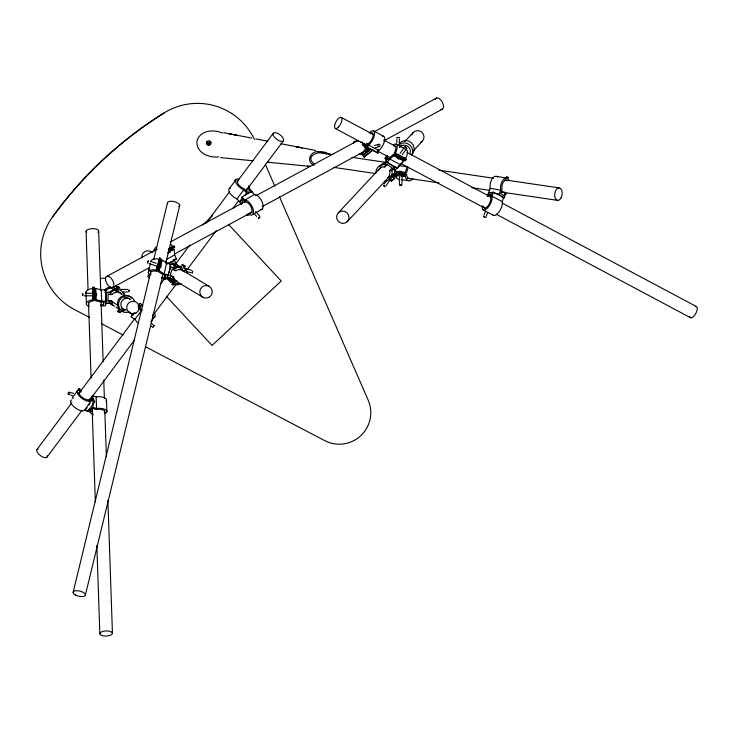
<?xml version="1.0" encoding="UTF-8"?>
<svg xmlns="http://www.w3.org/2000/svg" width="734" height="734" viewBox="0 0 734 734"><rect width="100%" height="100%" fill="white"/><g stroke="black" fill="none" stroke-linecap="round" stroke-linejoin="round"><path stroke-width="1.1" d="M396.819 142.974L396.846 138.928M399.369 138.919L399.324 143.047M399.406 183.619L399.47 176.848M401.92 183.665L401.966 176.811M393.488 174.931L403.636 176.426L403.654 175.187L406.544 174.49L406.618 175.288A6.101 3.587 -81.6 0 0 410.205 178.463M114.697 306.142A8.386 8.349 -60.3 0 1 110.476 303.261L106.008 303.243L106.109 292.857L105.274 292.38L105.714 289.866L101.255 289.838L95.64 288.416L95.64 293.967M113.027 302.665A6.101 6.074 -60.3 0 1 111.807 301.169L108.036 301.151L108.091 294.527L112.155 294.554L113.476 293.215L116.44 292.123L116.458 289.847L115.357 289.224L113.669 289.435L109.467 292.251L105.008 292.233M122.11 294.673A6.101 6.074 -60.3 0 0 119.101 292.352L117.174 291.572L117.183 290.664M117.192 289.279L117.22 286.755L118.468 286.765L119.569 287.398L119.89 290.205A8.386 8.349 -60.3 0 1 125.064 295.609M118.275 292.205L118.312 287.389L117.22 286.755M210.181 142.313A1.284 1.028 -66.8 0 0 209.777 142.313L208.814 143.809L209.016 142.552L208.851 143.818L209.823 144.809M206.593 142.699L206.795 144.249L207.924 145.304A2.679 2.184 85.5 0 0 208.392 145.415A2.716 2.22 87.8 0 0 208.676 145.424C210.713 145.249 211.493 142.176 209.768 141.056A2.771 2.257 -68 0 0 209.08 140.8L208.97 140.79A2.688 2.202 -68.6 0 0 208.19 140.873L207.061 141.671L206.364 143.846L206.795 141.414M96.402 294.178L96.503 293.325L96.549 295.701M115.064 290.132L115.174 289.407L115.266 290.269M210.63 143.736L210.575 144.387L211.016 141.992M408.012 168.141L406.517 172.692L405.15 173.022L395.002 171.527L395.149 169.829M405.15 173.022L407.031 166.802L399.14 165.636M165.967 260.955L167.315 264.011L176.435 258.964L174.637 254.9L174.013 249.138L169.068 251.478M92.741 287.269L92.97 299.811L92.741 287.269L93.998 287.278L94.447 298.554L94.062 300.757L93.218 300.821A6.101 2.78 -2.3 0 0 88.878 304.427M93.998 287.278L93.796 293.985M100.668 304.904L103.503 304.922L104.026 301.894L99.971 301.876L95.906 300.738L95.64 288.416M105.714 289.866L106.164 301.151L105.338 305.894L100.87 305.876M179.775 267.497L179.867 266.635L179.307 267.736M148.296 272.653L150.332 263.901M159.663 258.01L156.388 270.075L159.663 258.01L160.847 258.386L158.305 269.332L157.021 271.296L156.195 271.103A6.101 2.826 13.1 0 0 151.039 274.222M157.021 271.296L158.287 265.818M159.92 260.506L157.636 270.36L156.039 269.993A8.386 3.89 13.1 0 0 149.048 271.039A8.386 3.89 13.1 0 0 149.984 275.278M161.535 277.158L164.214 278.012L165.985 275.314L162.15 274.094L158.773 271.819L160.04 266.341M160.296 265.249L161.92 259.946L166.646 262.946L170.866 264.286L168.325 275.232L165.545 279.471L161.324 278.131M158.773 271.819L161.92 259.946M168.325 275.232L164.104 273.892L166.646 262.946M164.214 278.012L164.976 274.727M165.545 279.471L166.012 277.461M73.125 592.43L150.993 270.837M153.69 259.708L167.435 202.96M85.438 594.861L163.04 274.388M165.728 263.258L179.747 205.392M236.32 179.711C236.164 177.931 233.017 182.096 235.431 180.711M166.324 277.947L170.848 282.452L172.499 279.59M175.169 282.489L173.132 285.214L172.077 284.544L172.683 282.351L173.398 282.728M192.372 271.883L192.152 273.186L192.703 271.057M261.038 209.612A8.386 4.083 60.2 0 0 262.038 201.703A8.386 4.083 60.2 0 0 254.469 194.528L251.661 191.427L242.055 196.941L240.165 202.933L241.569 204.483M244.697 195.418L246.569 192.914L251.432 192.161L251.661 191.427M246.817 214.576L247.606 215.447L248.11 213.86M181.326 283.673A8.386 8.285 -59.1 0 1 171.673 278.516L167.453 277.177L170.646 267.295L170.233 267.038M181.408 267.075L182.188 264.671L183.372 265.047L185.041 266.047L184.5 268.827A8.386 8.285 -59.1 0 1 187.399 272.92M177.233 281.214A6.101 6.028 -59.1 0 1 173.573 276.911L169.994 275.773L172.031 269.479L175.876 270.69L177.527 269.809L180.656 269.644L181.353 267.479L178.023 266.185L173.196 267.626L170.031 266.625M182.188 264.671L183.858 265.671L182.371 270.259L183.115 270.644A6.101 6.028 -59.1 0 1 184.417 271.975M382.497 136.24A8.386 3.431 -62 0 1 384.46 141.332A8.386 3.431 -62 0 1 378.882 150.36L377.872 152.92L362.412 144.653L362.954 143.047L367.954 150.498L370.064 148.727M369.184 144.635L367.486 143.726L366.807 145.763L366 145.827L364.706 143.956L362.412 144.653M377.872 152.92L367.009 147.672L368.918 143.121A6.101 2.496 -62 0 0 373.193 135.487A6.101 2.496 -62 0 0 370.119 133.643M369.294 132.854A8.386 3.431 -62 0 1 374.588 133.79A8.386 3.431 -62 0 1 368.67 144.919L367.009 147.672M377.221 153.112L378.386 149.635M487.266 196.07L488.404 193.051L493.468 192.152L503.68 197.593L502.175 201.621A8.386 3.431 -62 0 1 498.982 211.942A8.386 3.431 -62 0 1 492.734 214.539M489.284 192.895L488.697 192.372L490.211 188.344A8.386 4.597 -80.4 0 1 492.129 178.821A8.386 4.597 -80.4 0 1 497.624 177.041M487.844 196.547L488.532 194.721L491.762 194.143L490.486 197.547A6.101 2.496 -62 0 1 488.046 205.814A6.101 2.496 -62 0 1 483.596 206.245M483.945 215.356L485.348 211.612M482.412 205.703A8.386 3.431 -62 0 0 487.266 208.273A8.386 3.431 -62 0 0 491.954 196.18L493.468 192.152M486.293 216.273L487.688 212.53M506.781 193.492L505.396 194.418L503.882 198.446L499.166 194.134L500.671 190.106A8.386 4.597 -80.4 0 1 503.212 179.738A8.386 4.597 -80.4 0 1 509.102 180.215M363.981 151.424L363.073 152.755L364.33 154.617L365.66 152.874L365.66 151.195L367.339 149.782M137.744 322.978L134.863 319.345L131.166 316.859L132.285 314.336M142.726 305.161L139.946 303.298L138.203 307.234M142.745 306.427L141.185 305.372L139.836 308.408L142.359 310.106M378.423 170.701A6.101 5.89 54.3 0 1 384.414 166.976L386.497 163.957L391.855 167.82L389.607 171.077L389.974 172.967L389.231 175.912L391.075 177.243L392.213 173.215L391.837 170.765L394.975 166.701M160.792 267.185L161.297 265.011M394.039 146.194A6.101 2.496 -62 0 1 394.626 152.47L394.204 153.195L395.268 155.241L405.48 160.682L406.177 159.673L395.956 154.232L395.525 152.764A8.386 3.431 -62 0 0 397.112 145.534A8.386 3.431 -62 0 0 393.552 144.754M406.177 159.673L405.746 158.205A8.386 3.431 -62 0 0 406.352 149.608L396.131 144.167M404.847 157.911L404.618 159.021M148.626 270.543L149.589 268.983M169.884 265.791L170.866 264.286M118.853 312.005L117.807 311.299L119.092 308.775A8.386 8.349 -60.3 0 1 120.587 297.178A8.386 8.349 -60.3 0 1 132.184 298.307M134.634 301.188A8.386 8.349 -60.3 0 0 122.78 297.068A8.386 8.349 -60.3 0 0 120.192 309.399L118.908 311.932L119.954 312.629L122.642 308.629L122.028 308.041A6.101 6.074 -60.3 0 1 130.606 299.518M122.615 309.675L123.018 309.078L126.083 309.803M125.22 310.216L124.119 309.702L122.853 311.601L121.752 310.968L124.376 312.354L129.413 312.317L133.12 314.803L134.35 312.968M400.012 158.324L403.416 160.131L403.92 161.104L400.012 164.499L397.544 168.068L387.332 162.627L385.038 158.223L386.882 155.544M398.314 157.415L393.204 154.69L390.314 157.067L388.066 160.315L386.607 157.516L387.653 156.003M375.826 173.068A8.386 8.092 54.3 0 1 383.442 164.691L386.368 160.783M387.332 162.627L389.791 159.058L393.708 155.663L393.204 154.69M395.268 155.241L395.956 154.232M400.158 153.369L403.975 147.837M392.295 169.141L393.415 167.517M402.25 154.764L406.067 149.231M384.02 184.243L386.313 180.922M391.837 170.765L395.754 167.04M386.056 185.711L389.873 180.179M389.148 179.555L391.369 181.16L394.745 178.224L392.708 176.747L388.901 179.793A8.386 8.092 54.3 0 1 384.221 181.27M394.745 178.224L391.369 181.16M207.795 143.002L209.199 142.066L209.869 142.616L209.429 144.341L208.566 144.506L207.795 143.002L208.869 143.277M81.116 391.369L79.795 388.928L78.804 388.635L72.216 398.149L73.207 398.443M78.85 393.085L80.639 390.488L79.474 390.304A8.386 3.441 34.7 0 0 80.556 397.287A8.386 3.441 34.7 0 0 91.218 400.59L94.741 401.626L88.153 411.132L84.63 410.104A8.386 3.441 34.7 0 1 74.932 407.581A8.386 3.441 34.7 0 1 71.547 400.021M84.63 410.104L91.218 400.59M85.869 409.361L87.062 407.636M88.86 405.04L90.053 403.315M229.357 188.583L236.146 179.491M36.966 449.511L71.904 402.755M78.758 393.589L134.928 318.428M160.269 284.508L164.379 279.003M176.022 263.423L189.73 245.092M206.171 223.09L229.458 191.923M236.99 181.839L273.296 133.249M170.848 282.452L172.894 279.718M172.077 284.544L174.114 281.819M174.94 282.003L173.774 284.113A8.386 3.743 36.8 0 0 179.472 283.489M240.495 201.896L239.77 202.006L236.963 198.914L243.761 189.822A8.386 3.743 36.8 0 1 235.917 182.738A8.386 3.743 36.8 0 1 239 179.059M245.651 190.666L247.688 187.941L250.248 190.757L246.496 191.345L244.119 188.721A6.101 2.725 36.8 0 1 238.302 184.307A6.101 2.725 36.8 0 1 238.605 180.619M47.068 457.053L81.997 410.306M88.851 401.14L134.744 339.723M175.848 284.719L152.553 315.886A6.101 3 37.1 0 0 153.177 313.987M186.803 270.048L216.264 230.632M232.706 208.63L238.871 200.382M245.716 191.216L283.397 140.8A6.303 2.808 36.8 0 0 277.278 133.184A6.303 2.808 36.8 0 0 274.369 137.093A6.303 2.808 36.8 0 0 283.397 140.8M239.77 202.006L242.202 198.758M138.111 305.72L139.946 303.298M131.166 316.859L134.184 312.877M139.845 307.133L141.185 305.372M134.863 319.345L141.534 310.546L138.754 308.675M150.947 321.749L154.947 316.473M89.658 317.51L74.464 309.555A63.023 63.023 0 0 1 52.564 216.897C82.859 175.499 120.917 140.066 164.361 112.779A63.014 63.014 0 0 1 254.45 139.497M402.718 161.012L403.416 160.131M338.411 212.704L381.377 166.646M383.717 164.132L386.066 161.618M399.342 147.378L401.691 144.864M404.81 141.515L413.407 132.303M347.191 221.741A6.303 6.101 43 0 0 344.411 211.291A6.303 6.101 43 0 0 336.805 218.64A6.303 6.101 43 0 0 347.191 221.741L390.158 175.683M394.846 170.655L401.874 163.113M413.591 150.553L422.188 141.341M387.589 177.922L389.515 176.38M391.828 177.619L392.708 176.747M150.14 273.929L147.635 276.259L149.195 277.92M202.639 225.035L212.649 215.723M106.109 292.857L110.568 292.884L112.403 291.187L116.458 289.847M361.587 152.993L363.78 151.58M363.073 152.755L364.752 151.342M367.55 151.342L363.358 154.865L362.376 154.874A8.386 4.22 49.9 0 1 359.293 153.507M364.33 154.617L370.202 149.681M362.587 154.874L364.092 157.122L372.477 150.066M364.092 157.122L373.129 149.874M383.442 164.691L385.231 163.407M384.414 166.976L387.102 165.049A6.101 5.89 54.3 0 0 385.267 165.15M389.607 171.077L390.956 170.105M391.075 177.243L393.763 175.307L394.516 173.83L394.525 168.829M242.055 196.941L244.862 200.033L254.469 194.528M244.615 201.712L241.734 203.364L242.936 199.547L245.312 202.162A6.101 2.973 60.2 0 1 251.413 207.759A6.101 2.973 60.2 0 1 249.477 212.943M247.606 215.447L249.532 214.346M252.597 214.576L262.203 209.071M168.958 248.386L174.169 245.982L174.674 247.129L168.288 250.652M168.692 249.009L174.169 245.982M169.6 249.496L173.242 247.477M167.627 252.67L174.013 249.138M166.425 259.441L174.637 254.9M91.851 396.296L92.64 395.855L96.163 396.892A8.386 3.431 -2 0 1 104.421 397.727A8.386 3.431 -2 0 1 105.944 401.177M105.109 413.673A8.386 3.431 -2 0 0 105.568 409.682A8.386 3.431 -2 0 0 96.558 408.462L93.035 407.425L87.722 410.343L88.153 411.132M106.962 276.287L157.204 249.11M170.27 242.046L246.652 200.74M255.689 195.85L358.192 140.414M374.276 131.725L436.583 98.026M112.458 287.6L149.644 267.488M174.765 253.9L252.147 212.053M262.194 206.612L364.697 151.176M383.79 140.855L442.079 109.329M170.646 267.295L174.875 268.626L177.114 267.552L181.353 267.479M167.93 263.515L174.564 260.487L176.362 264.543L180.619 267.176M169.857 264.818L173.857 262.992L175.499 266.69L173.83 265.69L172.6 262.919M183.326 271.167L184.986 270.406M399.755 171.233L401.773 171.536M360.724 142.469L362.257 142.011M374.248 145.543L377.092 144.681M363.926 150.085L366.009 149.452L362.376 144.038M375.175 147.883L378.01 147.02M365.66 151.195L367.954 150.498M169.682 252.083L170.242 252.019L168.196 252.991M174.674 247.129L171.94 247.798L171.517 247.055M176.435 258.964L173.307 259.726L174.564 260.487M395.002 171.527L395.929 171.297M406.544 174.49L396.388 172.995L393.497 173.692L403.654 175.187M403.636 176.426L405.324 176.362A8.386 4.927 -81.6 0 0 412.939 178.555M503.065 197.703L503.68 197.593M251.432 192.161L252.45 192.005L249.643 188.904L248.615 185.757M218.787 156.856L216.191 157.039A24.956 24.956 0 0 1 211.126 156.581C204.263 155.397 196.749 150.305 196.886 142.635A10.45 10.45 0 0 1 198.987 136.726C202.125 132.57 207.548 130.918 212.585 130.964A24.534 24.534 0 0 1 220.081 132.157L222.457 133.093M94.246 299.711L92.622 299.839A8.386 3.817 -2.3 0 0 86.575 302.839A8.386 3.817 -2.3 0 0 89.199 306.509M367.486 143.726L366.294 143.213M118.312 287.389L119.569 287.398M120.697 289.435L127.606 289.471M123.44 291.967L127.578 291.994M85.456 293.27L93.741 293.306M84.08 295.774L93.75 295.82M93.19 298.554L94.447 298.554M107.88 300.527L111.807 301.169M96.09 299.701L101.705 301.123L106.164 301.151M220.585 157.617L253.294 160.801M267.24 162.168L309.702 166.343M310.592 166.435L307.72 166.15M318.015 152.369L332.722 154.535M351.953 157.37L385.901 162.37M439.079 170.205L493.395 178.215M504.708 179.876L559.014 187.876M397.378 171.343L400.425 171.793M402.452 172.095L406.517 172.692M402.305 175.591L405.287 176.032M333.786 167.389L375.652 173.554M392.626 176.059L397.149 176.72M407.333 178.224L439.015 182.894M471.824 187.73L489.936 190.39M501.249 192.06L557.822 200.4M401.746 179.738L408.508 180.729M496.377 176.353L506.836 178.114M490.211 188.344L500.671 190.106M500.992 191.574L505.175 192.29L503.799 195.95L500.799 193.207L502.074 189.794A6.101 3.34 -80.4 0 1 503.065 182.564A6.101 3.34 -80.4 0 1 507.185 180.757M488.697 192.372L492.441 192.996M494.358 193.326L499.166 194.134M117.174 291.572L118 291.728A6.101 6.074 -60.3 0 1 121.009 294.04M297.288 146.91L298.224 147.084L296.279 146.717L315.556 150.424M229.503 133.808L230.705 134.038M231.715 134.23L228.494 133.616L251.734 138.102M255.781 138.882L267.91 141.231M281.049 143.772L302.27 147.873L300.334 147.497M223.659 132.671L236.743 135.212L234.559 134.781L235.742 135.019M158.727 260.157L159.553 260.35M507.598 177.665C510.644 178.197 505.185 175.6 506.699 177.279M70.703 395.186L72.749 395.764M70.262 392.424L73.666 393.442M92.631 412.554L92.429 411.792L89.227 410.856L93.31 408.609L96.292 409.48A6.101 2.496 -2 0 1 102.696 409.801A6.101 2.496 -2 0 1 104.32 412.343M86.612 410.957L90.135 411.985L90.511 412.985L92.869 414.38M183.858 265.671L185.041 266.047M185.087 268.295L191.62 270.369M186.931 271.525L190.849 272.764M150.956 261.579L156.177 263.24M148.919 263.57L158.067 266.47M157.122 268.956L158.305 269.332M170.114 275.342L173.573 276.911M173.83 265.69L175.573 266.332M326.869 154.268C320.327 149.369 303.977 156.113 313.978 163.728M159.379 270.892L164.104 273.892M161.315 260.873L162.342 261.276M384.139 185.629C381.414 184.491 386.414 188.216 384.9 186.17M180.702 269.259L181.445 269.644A6.101 6.028 -59.1 0 1 182.748 270.974M101.815 323.877L123.083 335.016M145.369 346.687L324.639 440.583A31.507 31.507 0 0 0 368.147 400.076L279.452 196.749M373.404 130.817L383.616 136.258M491.954 196.18L502.175 201.621M488.532 194.721L491.321 196.198M341.237 117.385L373.624 134.643M383.754 140.029L395.901 146.497M407.031 152.433L491.046 197.18M502.184 203.107L696.529 306.619M395.351 153.067L405.572 158.507M393.708 155.663L403.92 161.104M368.477 145.029L378.689 150.47M335.31 128.514L366.688 145.222M377.827 151.158L389.974 157.627M401.103 163.554L485.119 208.3M496.257 214.236L690.602 317.749M389.791 159.058L400.012 164.499M386.607 157.516L389.396 158.994M483.275 209.952L493.487 215.392M385.038 158.223L386.91 159.223M114.587 289.471L110.88 288.297A6.56 6.56 0 0 0 108.384 288.783A6.744 6.744 0 0 0 105.393 291.205M115.889 291.811L116.44 292.123M109.467 292.251L110.568 292.884M111.054 293.921L112.155 294.554M129.413 312.317L128.312 311.693L133.12 314.803M121.541 307.996L122.642 308.629M123.018 309.078L124.119 309.702M110.476 303.261L109.375 302.637A8.386 8.349 -60.3 0 0 113.596 305.518M119.339 309.014L120.44 309.647M105.21 302.784L106.008 303.243M117.807 311.299L119.954 312.629M176.362 264.543L174.692 263.543L178.949 266.176M180.509 269.185L209.548 286.581M179.821 269.149L180.656 269.644M173.196 267.626L174.875 268.626M174.206 269.699L175.876 270.69M173.453 279.636L202.501 297.022M398.268 158.186C395.397 156.525 399.424 160.416 398.993 158.783M314.115 165.297C305.078 161.517 311.042 150.066 319.428 151.617A19.506 19.506 0 0 1 326.144 152.644L329.951 154.525M172.105 263.781L173.683 264.781M391.635 175.215L392.919 175.756L392.176 174.83M151.92 323.813L153.067 324.584M150.498 325.868L151.644 326.639M113.944 302.775L117.376 305.087M115.972 307.179L118.266 308.72M385.901 161.122L394.305 167.187M388.167 177.344L392.057 180.151M228.457 224.338L281.232 281.012L212.062 345.43L166.269 296.261M243.761 189.822L246.569 192.914M255.689 211.649L259.414 215.723M254.9 214.475L256.689 216.475M364.743 156.92L362.101 152.984M92.704 397.874L94.741 401.626M91.117 397.388L92.447 399.856L89.475 398.975A6.101 2.505 34.7 0 1 81.887 397.158A6.101 2.505 34.7 0 1 80.804 391.818M78.804 388.635L79.731 390.341M404.92 159.608L405.48 160.682M265.277 164.26L274.883 186.271M396.388 172.995L396.47 173.793M103.366 301.536L103.503 304.922M101.255 289.838L101.705 301.123M95.677 295.096L95.906 300.738M93.796 288.425L94.071 295.196M85.933 292.141L86.383 303.426M106.494 400.113L106.889 411.682M98.668 231.017L100.714 290.618M101.063 300.931L103.145 361.678M103.769 380.019L104.393 398.351M104.824 410.967L106.393 456.814M107.889 500.368L112.44 633.323A6.303 2.578 -2 0 1 102.989 635.827A6.303 2.578 -2 0 1 102.989 631.359A6.303 2.578 -2 0 1 112.44 633.323M96.163 396.892L96.558 408.462M92.64 395.855L92.778 399.993M92.851 402.122L93.035 407.425M92.713 413.545L92.787 415.646M92.328 408.902L92.429 411.792M86.071 231.375L88.071 289.829M88.502 302.436L91.099 378.083M92.154 409.031L95.328 501.873M96.824 545.426L99.842 633.681M52.564 216.897A390.662 390.662 0 0 1 164.361 112.779M108.577 303.096A12.9 12.9 0 0 1 106.136 303.757M100.503 278.626A12.9 12.9 0 0 1 105.439 278.223M115.954 286.168A12.9 12.9 0 0 1 116.853 289.847M104.421 290.425A7.854 7.854 0 0 1 110.999 287.067M112.522 287.242A7.946 7.946 0 0 1 116.495 289.453M175.509 282.599A8.386 8.285 -59.1 0 1 170.004 277.516M173.875 279.204A6.101 6.028 -59.1 0 1 172.609 277.7M150.837 261.708A8.386 3.89 13.1 0 1 158.581 259.047M172.673 280.883A8.386 8.285 -59.1 0 1 167.214 277.122M171.004 279.883A8.386 8.285 -59.1 0 1 166.545 277.434M154.094 251.074A8.386 4.78 61.1 0 1 156.553 247.083M170.884 244.211A8.386 4.78 61.1 0 1 172.435 246.055M399.883 179.261A8.386 4.927 -81.6 0 1 395.176 174.866M399.177 143.745A8.386 8.184 32.9 0 1 411.37 142.772A8.386 8.184 32.9 0 1 411.6 154.902M398.223 145.424A8.386 8.184 32.9 0 1 411.655 155.25M399.544 147.387A6.101 5.955 32.9 0 1 409.893 153.672M236.963 198.914A8.386 3.743 36.8 0 1 229.577 192.693A8.386 3.743 36.8 0 1 230.522 188.106M244.862 200.033A8.386 4.083 60.2 0 1 253.212 209.511A8.386 4.083 60.2 0 1 248.34 214.062M353.182 143.277A8.386 4.22 49.9 0 1 358.036 141.57M369.11 149.341A1.257 1.064 73.1 0 1 368.963 151.076A1.257 1.064 73.1 0 1 367.44 150.745M379.772 166.389A8.386 8.092 54.3 0 1 385.295 162.838M124 297.903A6.101 6.074 -60.3 0 1 129.505 298.894M154.672 313.409A8.386 4.12 37.1 0 1 152.654 317.84M122.807 292.618A8.386 8.349 -60.3 0 1 123.963 294.976M111.926 302.032A6.101 6.074 -60.3 0 1 110.706 300.536M86.107 293.27A8.386 3.817 -2.3 0 1 92.172 288.554M167.682 203.768A6.303 2.633 13.6 0 1 174.463 201.676A6.303 2.633 13.6 0 1 178.766 206.658M435.381 99.319A6.303 3.321 61.6 0 1 442.235 102.054A6.303 3.321 61.6 0 1 440.868 109.384M141.745 257.918A6.303 6.23 -59.1 0 1 152.397 252.579M411.838 134.891A6.303 6.101 43 0 1 421.867 132.267A6.303 6.101 43 0 1 420.371 142.534M47.306 455.777A6.303 2.808 36.8 0 1 40.333 455.539A6.303 2.808 36.8 0 1 38.122 448.914M86.649 232.43A6.303 2.578 -2 0 1 92.594 228.613A6.303 2.578 -2 0 1 97.897 232.274M695.318 306.619A6.303 2.578 -62 0 1 695.841 313.39A6.303 2.578 -62 0 1 689.923 316.739M82.593 294.114C82.584 298.554 83.025 291.499 82.593 294.114M128.872 290.205C128.845 294.692 129.312 288.196 128.872 290.205M147.571 262.827L148.341 260.753L147.571 262.827M258.396 218.081C260.451 218.98 260.57 214.649 258.396 218.081M111.403 304.004L112.797 302.004L111.403 304.004M122.853 311.702L124.248 309.702L122.853 311.702M152.837 327.254L154.213 325.346L152.837 327.254M399.434 184.931L401.902 184.986L399.434 184.931M397.021 137.442L399.369 137.607L397.021 137.442M483.633 216.521L485.825 217.521L483.633 216.521M404.865 146.672L406.829 148.121L404.865 146.672M69.17 394.241A1.257 0.725 -73.7 0 0 69.308 392.158A1.257 0.725 -73.7 0 0 68.069 393.571A1.257 0.725 -73.7 0 0 69.17 394.241M378.019 144.736A1.257 1.064 73 0 0 379.01 146.662A1.257 1.064 73 0 0 379.891 144.864A1.257 1.064 73 0 0 378.019 144.736M75.474 595.008A6.303 2.633 13.6 0 0 85.373 595.228A6.303 2.633 13.6 0 0 76.987 590.686A6.303 2.633 13.6 0 0 75.474 595.008M105.613 280.186A6.303 3.321 61.6 0 0 112.513 287.572A6.303 3.321 61.6 0 0 110.999 278.067A6.303 3.321 61.6 0 0 105.613 280.186M208.823 297.389A6.303 6.23 -59.1 0 0 209.456 286.517A6.303 6.23 -59.1 0 0 199.786 291.499A6.303 6.23 -59.1 0 0 208.823 297.389M560.978 198.006A6.303 3.707 -81.6 0 0 559.547 187.941A6.303 3.707 -81.6 0 0 554.73 196.464A6.303 3.707 -81.6 0 0 560.978 198.006M338.493 127.074A6.303 2.578 -62 0 0 341.393 117.486A6.303 2.578 -62 0 0 334.933 124.294A6.303 2.578 -62 0 0 338.493 127.074M135.818 313.134A6.303 6.267 -60.3 0 0 136.386 302.243A6.303 6.267 -60.3 0 0 126.698 307.234A6.303 6.267 -60.3 0 0 135.818 313.134"/></g></svg>
